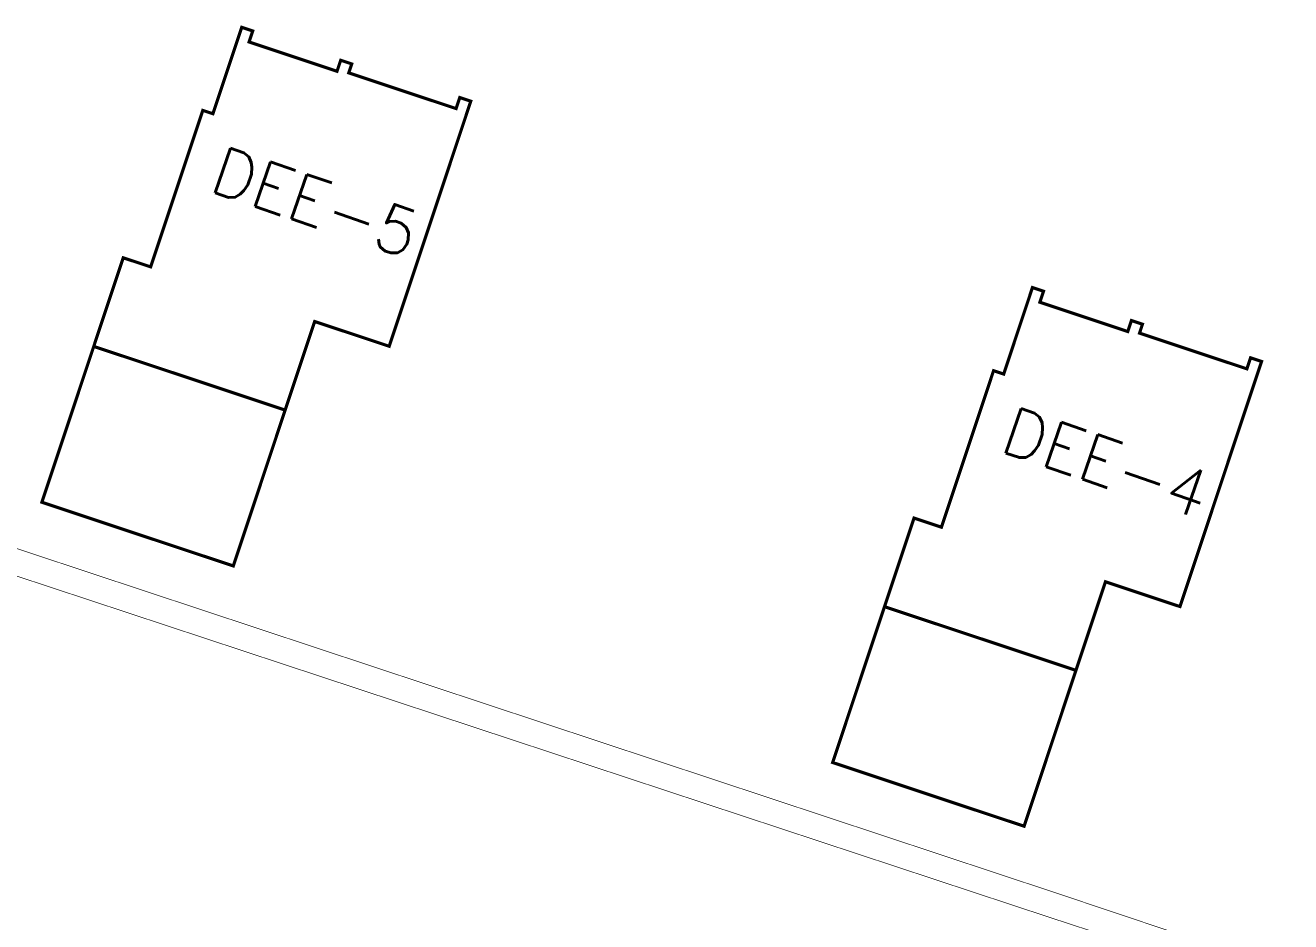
# Model space of a CAD drawing. Header units: inches. Extents: x 350994 to 353538, y 1581369 to 1583842.
# Drawn here: x 351400.89 to 351441.15, y 1583149.3 to 1583177.83 of the extents above; entities that cross this region are included whole.
import ezdxf
from ezdxf.enums import TextEntityAlignment as Align

# ---------------------------------------------------------------- set-up
doc = ezdxf.new("R2010")
doc.units = ezdxf.units.IN
doc.header["$MEASUREMENT"] = 0
for name, pattern in [('1', [0]), ('ACAD_ISO03W100', [30, 12, -18]), ('DASHDOTX2', [2, 1, -0.5, 0, -0.5])]:
    doc.linetypes.add(name, pattern=pattern)
for name, color, linetype in [('BOUNDARY', 5, 'Continuous'), ('BULDING', 5, '1'), ('CULVERT', 255, '1'), ('CW', 94, '1')]:
    doc.layers.add(name, color=color, linetype=linetype)
doc.styles.add('ROMANS', font='ROMANS.shx')

msp = doc.modelspace()

# ---------------------------------------------------------------- linework, layer by layer
at = {"layer": 'BOUNDARY', "lineweight": 5, "const_width": 0.1, "elevation": 102.875}
for points in [[(351403.065, 1583167.61), (351409.156, 1583165.582), (351410.095, 1583168.403), (351412.467, 1583167.613), (351415.063, 1583175.412), (351414.712, 1583175.529), (351414.595, 1583175.178), (351411.179, 1583176.315), (351411.274, 1583176.6), (351410.923, 1583176.717), (351410.806, 1583176.366), (351408.007, 1583177.297), (351408.124, 1583177.648), (351407.773, 1583177.765), (351406.857, 1583175.014), (351406.535, 1583175.121), (351404.877, 1583170.14), (351404.004, 1583170.43), (351403.065, 1583167.61)], [(351428.228, 1583159.327), (351434.32, 1583157.299), (351435.258, 1583160.119), (351437.63, 1583159.33), (351440.226, 1583167.129), (351439.875, 1583167.246), (351439.759, 1583166.895), (351436.343, 1583168.032), (351436.437, 1583168.316), (351436.086, 1583168.433), (351435.97, 1583168.082), (351433.171, 1583169.014), (351433.287, 1583169.365), (351432.936, 1583169.482), (351432.02, 1583166.73), (351431.698, 1583166.837), (351430.04, 1583161.856), (351429.167, 1583162.147), (351428.228, 1583159.327)]]:
    msp.add_lwpolyline(points, dxfattribs=at)
at = {"layer": 'CULVERT', "color": 250, "linetype": 'DASHDOTX2', "lineweight": 5, "ltscale": 2, "const_width": 0.02}
for points in [[(351371.521, 1583170.818), (351433.609, 1583150.241), (351458.286, 1583141.969), (351483.634, 1583133.606), (351507.338, 1583125.279), (351511.405, 1583124.055), (351534.554, 1583117.144), (351534.554, 1583117.144)], [(351522.703, 1583090.619), (351522.703, 1583090.619), (351522.703, 1583090.619), (351522.703, 1583090.619), (351531.863, 1583117.147), (351511.894, 1583123.05), (351506.924, 1583124.74), (351483.62, 1583132.622), (351458.132, 1583141.351), (351433.413, 1583149.461), (351371.185, 1583170.026)]]:
    msp.add_lwpolyline(points, dxfattribs=at)
at = {"layer": 'CW', "linetype": 'ACAD_ISO03W100', "lineweight": 5, "ltscale": 0.1, "const_width": 0.1, "elevation": 102.875}
for points in [[(351403.065, 1583167.61), (351401.414, 1583162.65), (351407.505, 1583160.622), (351409.156, 1583165.582)], [(351428.228, 1583159.327), (351426.577, 1583154.366), (351432.669, 1583152.339), (351434.32, 1583157.299)]]:
    msp.add_lwpolyline(points, dxfattribs=at)

# ---------------------------------------------------------------- texts
at = {"layer": 'BULDING', "color": 0, "linetype": 'Continuous', "lineweight": 9, "style": 'ROMANS'}
for s, p in [('DEE-5', (351410.122, 1583172.198, 92.367)), ('DEE-4', (351435.286, 1583163.914, 92.367))]:
    msp.add_text(s, height=1.5, rotation=341.0931, dxfattribs=at).set_placement(p, align=Align.MIDDLE_CENTER)

doc.saveas('drawing.dxf')
